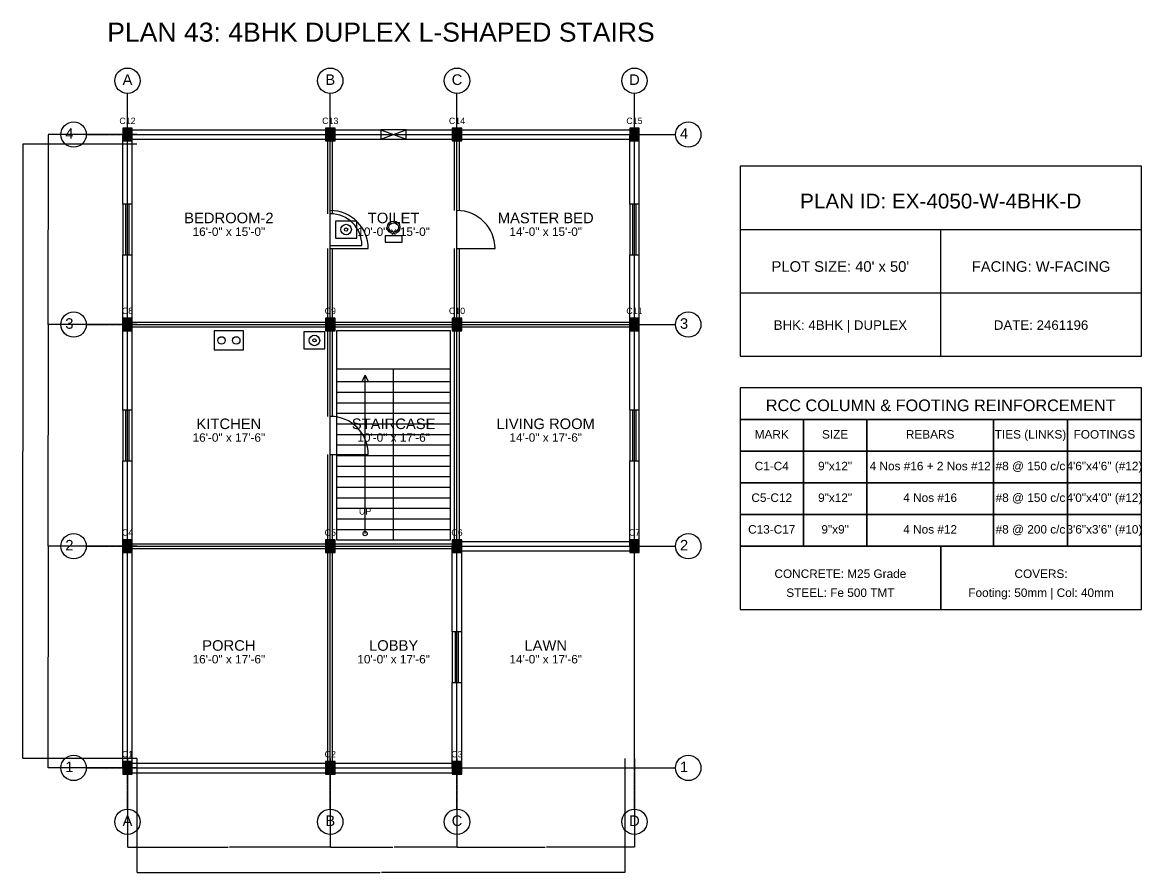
# Model space of a CAD drawing. Header units: inches. Extents: x -134 to 23580, y -99 to 23207.
# Drawn here: x 4900 to 5960, y 9901 to 10706 of the extents above; entities that cross this region are included whole.
import ezdxf
from ezdxf.enums import TextEntityAlignment as Align

# ---------------------------------------------------------------- set-up
doc = ezdxf.new("R2010")
doc.units = ezdxf.units.IN
doc.header["$MEASUREMENT"] = 0
doc.linetypes.add('CENTER', pattern=[2, 1.25, -0.25, 0.25, -0.25])
for name, color, linetype in [('A-COL-HATCH', 251, 'Continuous'), ('A-COLUMN', 1, 'Continuous'), ('A-DIM', 5, 'Continuous'), ('A-DOOR', 30, 'Continuous'), ('A-FIXTURE', 8, 'Continuous'), ('A-STAIR', 6, 'Continuous'), ('A-TEXT', 2, 'Continuous'), ('A-WALL-EXT', 7, 'Continuous'), ('A-WALL-INT', 9, 'Continuous'), ('A-WINDOW', 4, 'Continuous'), ('S-BEAM-FRAMING', 2, 'Continuous'), ('S-BUBBLE', 4, 'Continuous'), ('S-GRID-CENTER', 8, 'CENTER'), ('S-TABLE', 7, 'Continuous'), ('S-TEXT', 3, 'Continuous')]:
    doc.layers.add(name, color=color, linetype=linetype)
doc.styles.get("Standard").update_dxf_attribs({"font": 'arial.ttf'})
doc.dimstyles.get("Standard").update_dxf_attribs({"dimtxt": 0.18, "dimasz": 0.18, "dimexe": 0.18, "dimexo": 0.0625, "dimgap": 0.09, "dimtad": 0, "dimtih": 1, "dimtoh": 1, "dimdec": 4, "dimzin": 0, "dimdsep": 46, "dimtxsty": 'Standard', "dimcen": 0.09, "dimadec": 0, "dimazin": 0, "dimtfac": 1, "dimtdec": 4, "dimtofl": 0, "dimtmove": 0, "dimatfit": 3, "dimfxl": 1, "dimtolj": 1, "dimtzin": 0, "dimarcsym": 0})

# ---------------------------------------------------------------- blocks, each defined once
blk = doc.blocks.new('*D390')
at = {"layer": 'A-DIM', "color": 0, "lineweight": -2, "transparency": 16777216}
for p, q in [((5000, 10008.9), (5000, 9924.8)), ((5192, 10008.9), (5192, 9924.8)), ((5000.2, 9925), (5095.4, 9925)), ((5191.8, 9925), (5096.6, 9925))]:
    blk.add_line(p, q, dxfattribs=at)
at = {"layer": 'A-DIM', "color": 0, "transparency": 16777216}
for points in [[(5000.2, 9925), (5000.2, 9925), (5000, 9925)], [(5191.8, 9925), (5191.8, 9925), (5192, 9925)]]:
    blk.add_solid(points, dxfattribs=at)
at = {"layer": 'Defpoints', "color": 0, "transparency": 16777216}
for p in [(5000, 10009), (5192, 10009), (5192, 9925)]:
    blk.add_point(p, dxfattribs=at)
at = {"layer": 'A-DIM', "color": 0, "transparency": 16777216, "insert": (5096, 9925), "char_height": 0.18, "attachment_point": 5}
blk.add_mtext('\\A1;192.0000', dxfattribs=at)
blk = doc.blocks.new('*D391')
at = {"layer": 'A-DIM', "color": 0, "lineweight": -2, "transparency": 16777216}
for p, q in [((5192, 10008.9), (5192, 9924.8)), ((5312, 10008.9), (5312, 9924.8)), ((5192.2, 9925), (5251.4, 9925)), ((5311.8, 9925), (5252.6, 9925))]:
    blk.add_line(p, q, dxfattribs=at)
at = {"layer": 'A-DIM', "color": 0, "transparency": 16777216}
for points in [[(5192.2, 9925), (5192.2, 9925), (5192, 9925)], [(5311.8, 9925), (5311.8, 9925), (5312, 9925)]]:
    blk.add_solid(points, dxfattribs=at)
at = {"layer": 'Defpoints', "color": 0, "transparency": 16777216}
for p in [(5192, 10009), (5312, 10009), (5312, 9925)]:
    blk.add_point(p, dxfattribs=at)
at = {"layer": 'A-DIM', "color": 0, "transparency": 16777216, "insert": (5252, 9925), "char_height": 0.18, "attachment_point": 5}
blk.add_mtext('\\A1;120.0000', dxfattribs=at)
blk = doc.blocks.new('*D392')
at = {"layer": 'A-DIM', "color": 0, "lineweight": -2, "transparency": 16777216}
for p, q in [((5312, 10008.9), (5312, 9924.8)), ((5480, 10008.9), (5480, 9924.8)), ((5312.2, 9925), (5395.4, 9925)), ((5479.8, 9925), (5396.6, 9925))]:
    blk.add_line(p, q, dxfattribs=at)
at = {"layer": 'A-DIM', "color": 0, "transparency": 16777216}
for points in [[(5312.2, 9925), (5312.2, 9925), (5312, 9925)], [(5479.8, 9925), (5479.8, 9925), (5480, 9925)]]:
    blk.add_solid(points, dxfattribs=at)
at = {"layer": 'Defpoints', "color": 0, "transparency": 16777216}
for p in [(5312, 10009), (5480, 10009), (5480, 9925)]:
    blk.add_point(p, dxfattribs=at)
at = {"layer": 'A-DIM', "color": 0, "transparency": 16777216, "insert": (5396, 9925), "char_height": 0.18, "attachment_point": 5}
blk.add_mtext('\\A1;168.0000', dxfattribs=at)
blk = doc.blocks.new('*D393')
at = {"layer": 'A-DIM', "color": 0, "lineweight": -2, "transparency": 16777216}
for p, q in [((5009, 10008.9375), (5009, 9900.82)), ((5471, 10008.9375), (5471, 9900.82)), ((5009.18, 9901), (5239.393206, 9901)), ((5470.82, 9901), (5240.606794, 9901))]:
    blk.add_line(p, q, dxfattribs=at)
at = {"layer": 'A-DIM', "color": 0, "transparency": 16777216}
for points in [[(5009.18, 9901.03), (5009.18, 9900.97), (5009, 9901)], [(5470.82, 9901.03), (5470.82, 9900.97), (5471, 9901)]]:
    blk.add_solid(points, dxfattribs=at)
at = {"layer": 'Defpoints', "color": 0, "transparency": 16777216}
for p in [(5009, 10009), (5471, 10009), (5471, 9901)]:
    blk.add_point(p, dxfattribs=at)
at = {"layer": 'A-DIM', "color": 0, "transparency": 16777216, "insert": (5240, 9901), "char_height": 0.18, "attachment_point": 5}
blk.add_mtext('\\A1;462.0000', dxfattribs=at)
blk = doc.blocks.new('*D394')
at = {"layer": 'A-DIM', "color": 0, "lineweight": -2, "transparency": 16777216}
for p, q in [((5008.9, 10210), (4924.8, 10210)), ((4925, 10209.8), (4925, 10105.2)), ((4925, 10000.2), (4925, 10104.8)), ((5008.9, 10000), (4924.8, 10000))]:
    blk.add_line(p, q, dxfattribs=at)
at = {"layer": 'A-DIM', "color": 0, "transparency": 16777216}
for points in [[(4925, 10209.8), (4925, 10209.8), (4925, 10210)], [(4925, 10000.2), (4925, 10000.2), (4925, 10000)]]:
    blk.add_solid(points, dxfattribs=at)
at = {"layer": 'Defpoints', "color": 0, "transparency": 16777216}
for p in [(4925, 10210), (5009, 10210), (5009, 10000)]:
    blk.add_point(p, dxfattribs=at)
at = {"layer": 'A-DIM', "color": 0, "transparency": 16777216, "insert": (4925, 10105), "char_height": 0.18, "attachment_point": 5}
blk.add_mtext('\\A1;210.0000', dxfattribs=at)
blk = doc.blocks.new('*D395')
at = {"layer": 'A-DIM', "color": 0, "lineweight": -2, "transparency": 16777216}
for p, q in [((5008.9, 10420), (4924.8, 10420)), ((4925, 10419.8), (4925, 10315.2)), ((4925, 10210.2), (4925, 10314.8)), ((5008.9, 10210), (4924.8, 10210))]:
    blk.add_line(p, q, dxfattribs=at)
at = {"layer": 'A-DIM', "color": 0, "transparency": 16777216}
for points in [[(4925, 10419.8), (4925, 10419.8), (4925, 10420)], [(4925, 10210.2), (4925, 10210.2), (4925, 10210)]]:
    blk.add_solid(points, dxfattribs=at)
at = {"layer": 'Defpoints', "color": 0, "transparency": 16777216}
for p in [(4925, 10420), (5009, 10420), (5009, 10210)]:
    blk.add_point(p, dxfattribs=at)
at = {"layer": 'A-DIM', "color": 0, "transparency": 16777216, "insert": (4925, 10315), "char_height": 0.18, "attachment_point": 5}
blk.add_mtext('\\A1;210.0000', dxfattribs=at)
blk = doc.blocks.new('*D396')
at = {"layer": 'A-DIM', "color": 0, "lineweight": -2, "transparency": 16777216}
for p, q in [((5008.9, 10600), (4924.8, 10600)), ((4925, 10599.8), (4925, 10510.2)), ((4925, 10420.2), (4925, 10509.8)), ((5008.9, 10420), (4924.8, 10420))]:
    blk.add_line(p, q, dxfattribs=at)
at = {"layer": 'A-DIM', "color": 0, "transparency": 16777216}
for points in [[(4925, 10599.8), (4925, 10599.8), (4925, 10600)], [(4925, 10420.2), (4925, 10420.2), (4925, 10420)]]:
    blk.add_solid(points, dxfattribs=at)
at = {"layer": 'Defpoints', "color": 0, "transparency": 16777216}
for p in [(4925, 10600), (5009, 10600), (5009, 10420)]:
    blk.add_point(p, dxfattribs=at)
at = {"layer": 'A-DIM', "color": 0, "transparency": 16777216, "insert": (4925, 10510), "char_height": 0.18, "attachment_point": 5}
blk.add_mtext('\\A1;180.0000', dxfattribs=at)
blk = doc.blocks.new('*D397')
at = {"layer": 'A-DIM', "color": 0, "lineweight": -2, "transparency": 16777216}
for p, q in [((5008.9, 10591), (4900.8, 10591)), ((4901, 10590.8), (4901, 10300.2)), ((4901, 10009.2), (4901, 10299.8)), ((5008.9, 10009), (4900.8, 10009))]:
    blk.add_line(p, q, dxfattribs=at)
at = {"layer": 'A-DIM', "color": 0, "transparency": 16777216}
for points in [[(4901, 10590.8), (4901, 10590.8), (4901, 10591)], [(4901, 10009.2), (4901, 10009.2), (4901, 10009)]]:
    blk.add_solid(points, dxfattribs=at)
at = {"layer": 'Defpoints', "color": 0, "transparency": 16777216}
for p in [(4901, 10591), (5009, 10591), (5009, 10009)]:
    blk.add_point(p, dxfattribs=at)
at = {"layer": 'A-DIM', "color": 0, "transparency": 16777216, "insert": (4901, 10300), "char_height": 0.18, "attachment_point": 5}
blk.add_mtext('\\A1;582.0000', dxfattribs=at)

msp = doc.modelspace()

# ---------------------------------------------------------------- linework, layer by layer
at = {"layer": 'A-COL-HATCH'}
for points in [[(4995.5, 10594), (5004.5, 10594), (4995.5, 10606), (5004.5, 10606)], [(5187.5, 10594), (5196.5, 10594), (5187.5, 10606), (5196.5, 10606)], [(5307.5, 10594), (5316.5, 10594), (5307.5, 10606), (5316.5, 10606)], [(5475.5, 10594), (5484.5, 10594), (5475.5, 10606), (5484.5, 10606)], [(4995.5, 10414), (5004.5, 10414), (4995.5, 10426), (5004.5, 10426)], [(5187.5, 10414), (5196.5, 10414), (5187.5, 10426), (5196.5, 10426)], [(5307.5, 10414), (5316.5, 10414), (5307.5, 10426), (5316.5, 10426)], [(5475.5, 10414), (5484.5, 10414), (5475.5, 10426), (5484.5, 10426)], [(4995.5, 10204), (5004.5, 10204), (4995.5, 10216), (5004.5, 10216)], [(5187.5, 10204), (5196.5, 10204), (5187.5, 10216), (5196.5, 10216)], [(5307.5, 10204), (5316.5, 10204), (5307.5, 10216), (5316.5, 10216)], [(5475.5, 10204), (5484.5, 10204), (5475.5, 10216), (5484.5, 10216)], [(4995.5, 9994), (5004.5, 9994), (4995.5, 10006), (5004.5, 10006)], [(5187.5, 9994), (5196.5, 9994), (5187.5, 10006), (5196.5, 10006)], [(5307.5, 9994), (5316.5, 9994), (5307.5, 10006), (5316.5, 10006)]]:
    msp.add_solid(points, dxfattribs=at)
at = {"layer": 'A-COLUMN'}
for points in [[(4995.5, 10594), (5004.5, 10594), (5004.5, 10606), (4995.5, 10606)], [(5187.5, 10594), (5196.5, 10594), (5196.5, 10606), (5187.5, 10606)], [(5307.5, 10594), (5316.5, 10594), (5316.5, 10606), (5307.5, 10606)], [(5475.5, 10594), (5484.5, 10594), (5484.5, 10606), (5475.5, 10606)], [(4995.5, 10414), (5004.5, 10414), (5004.5, 10426), (4995.5, 10426)], [(5187.5, 10414), (5196.5, 10414), (5196.5, 10426), (5187.5, 10426)], [(5307.5, 10414), (5316.5, 10414), (5316.5, 10426), (5307.5, 10426)], [(5475.5, 10414), (5484.5, 10414), (5484.5, 10426), (5475.5, 10426)], [(4995.5, 10204), (5004.5, 10204), (5004.5, 10216), (4995.5, 10216)], [(5187.5, 10204), (5196.5, 10204), (5196.5, 10216), (5187.5, 10216)], [(5307.5, 10204), (5316.5, 10204), (5316.5, 10216), (5307.5, 10216)], [(5475.5, 10204), (5484.5, 10204), (5484.5, 10216), (5475.5, 10216)], [(4995.5, 9994), (5004.5, 9994), (5004.5, 10006), (4995.5, 10006)], [(5187.5, 9994), (5196.5, 9994), (5196.5, 10006), (5187.5, 10006)], [(5307.5, 9994), (5316.5, 9994), (5316.5, 10006), (5307.5, 10006)]]:
    msp.add_lwpolyline(points, close=True, dxfattribs=at)
at = {"layer": 'A-DOOR'}
for p, q in [((5192, 10495), (5222, 10495)), ((5192, 10492), (5228, 10492)), ((5312, 10492), (5348, 10492)), ((5192, 10297), (5228, 10297))]:
    msp.add_line(p, q, dxfattribs=at)
for centre, radius in [((5192, 10492), 36), ((5192, 10495), 30), ((5312, 10492), 36), ((5192, 10297), 36)]:
    msp.add_arc(centre, radius, 0, 90, dxfattribs=at)
at = {"layer": 'A-FIXTURE'}
for points in [[(5197, 10502), (5217, 10502), (5217, 10518), (5197, 10518)], [(5244, 10498), (5260, 10498), (5260, 10504), (5244, 10504)], [(5082, 10396), (5110, 10396), (5110, 10414), (5082, 10414)], [(5167, 10397), (5187, 10397), (5187, 10413), (5167, 10413)]]:
    msp.add_lwpolyline(points, close=True, dxfattribs=at)
for centre, radius in [((5207, 10510), 5), ((5252, 10512), 6), ((5252, 10512), 4.5), ((5207, 10510), 1.5), ((5089, 10405), 3.5), ((5103, 10405), 3.5), ((5177, 10405), 5), ((5177, 10405), 1.5)]:
    msp.add_circle(centre, radius, dxfattribs=at)
at = {"layer": 'A-STAIR'}
for p, q in [((5198, 10378), (5306, 10378)), ((5252, 10216), (5252, 10378)), ((5198, 10366), (5252, 10366)), ((5225, 10372), (5222, 10366)), ((5225, 10222), (5225, 10372)), ((5225, 10372), (5228, 10366)), ((5252, 10366), (5306, 10366)), ((5198, 10356), (5252, 10356)), ((5252, 10356), (5306, 10356)), ((5198, 10346), (5252, 10346)), ((5252, 10346), (5306, 10346)), ((5198, 10336), (5252, 10336)), ((5252, 10336), (5306, 10336)), ((5198, 10326), (5252, 10326)), ((5252, 10326), (5306, 10326)), ((5198, 10316), (5252, 10316)), ((5252, 10316), (5306, 10316)), ((5198, 10306), (5252, 10306)), ((5252, 10306), (5306, 10306)), ((5198, 10296), (5252, 10296)), ((5252, 10296), (5306, 10296)), ((5198, 10286), (5252, 10286)), ((5252, 10286), (5306, 10286)), ((5198, 10276), (5252, 10276)), ((5252, 10276), (5306, 10276)), ((5198, 10266), (5252, 10266)), ((5252, 10266), (5306, 10266)), ((5198, 10256), (5252, 10256)), ((5252, 10256), (5306, 10256)), ((5198, 10246), (5252, 10246)), ((5252, 10246), (5306, 10246)), ((5198, 10236), (5252, 10236)), ((5252, 10236), (5306, 10236)), ((5198, 10226), (5252, 10226)), ((5252, 10226), (5306, 10226))]:
    msp.add_line(p, q, dxfattribs=at)
msp.add_lwpolyline([(5198, 10216), (5306, 10216), (5306, 10414), (5198, 10414)], close=True, dxfattribs=at)
msp.add_circle((5225, 10222), 2, dxfattribs=at)
at = {"layer": 'A-WALL-EXT'}
for p, q in [((4995.5, 10534), (4995.5, 10600)), ((5000, 10604.5), (5192, 10604.5)), ((5004.5, 10534), (5004.5, 10600)), ((5192, 10604.5), (5240, 10604.5)), ((5264, 10604.5), (5312, 10604.5)), ((5312, 10604.5), (5480, 10604.5)), ((5475.5, 10534), (5475.5, 10600)), ((5484.5, 10534), (5484.5, 10600)), ((5000, 10595.5), (5192, 10595.5)), ((5192, 10595.5), (5240, 10595.5)), ((5264, 10595.5), (5312, 10595.5)), ((5312, 10595.5), (5480, 10595.5)), ((5580, 10510), (5960, 10510)), ((5770, 10390), (5770, 10510)), ((4995.5, 10420), (4995.5, 10486)), ((5004.5, 10420), (5004.5, 10486)), ((5475.5, 10420), (5475.5, 10486)), ((5484.5, 10420), (5484.5, 10486)), ((5580, 10450), (5960, 10450)), ((4995.5, 10339), (4995.5, 10420)), ((5004.5, 10339), (5004.5, 10420)), ((5475.5, 10339), (5475.5, 10420)), ((5484.5, 10339), (5484.5, 10420)), ((4995.5, 10210), (4995.5, 10291)), ((5004.5, 10210), (5004.5, 10291)), ((5475.5, 10210), (5475.5, 10291)), ((5484.5, 10210), (5484.5, 10291)), ((4995.5, 10000), (4995.5, 10210)), ((5004.5, 10000), (5004.5, 10210)), ((5307.5, 10129), (5307.5, 10210)), ((5312, 10214.5), (5480, 10214.5)), ((5312, 10205.5), (5480, 10205.5)), ((5316.5, 10129), (5316.5, 10210)), ((5307.5, 10000), (5307.5, 10081)), ((5316.5, 10000), (5316.5, 10081)), ((5000, 10004.5), (5192, 10004.5)), ((5192, 10004.5), (5312, 10004.5)), ((5000, 9995.5), (5192, 9995.5)), ((5192, 9995.5), (5312, 9995.5))]:
    msp.add_line(p, q, dxfattribs=at)
msp.add_lwpolyline([(5580, 10390), (5960, 10390), (5960, 10570), (5580, 10570)], close=True, dxfattribs=at)
at = {"layer": 'A-WALL-INT'}
for p, q in [((5189.75, 10525), (5189.75, 10600)), ((5194.25, 10525), (5194.25, 10600)), ((5309.75, 10528), (5309.75, 10600)), ((5314.25, 10528), (5314.25, 10600)), ((5189.75, 10420), (5189.75, 10492)), ((5194.25, 10420), (5194.25, 10492)), ((5309.75, 10420), (5309.75, 10492)), ((5314.25, 10420), (5314.25, 10492)), ((5000, 10422.25), (5192, 10422.25)), ((5000, 10417.75), (5192, 10417.75)), ((5189.75, 10333), (5189.75, 10420)), ((5192, 10422.25), (5312, 10422.25)), ((5192, 10417.75), (5312, 10417.75)), ((5194.25, 10333), (5194.25, 10420)), ((5309.75, 10210), (5309.75, 10420)), ((5312, 10422.25), (5480, 10422.25)), ((5312, 10417.75), (5480, 10417.75)), ((5314.25, 10210), (5314.25, 10420)), ((5189.75, 10210), (5189.75, 10297)), ((5194.25, 10210), (5194.25, 10297)), ((5000, 10212.25), (5192, 10212.25)), ((5000, 10207.75), (5192, 10207.75)), ((5189.75, 10000), (5189.75, 10210)), ((5192, 10212.25), (5312, 10212.25)), ((5192, 10207.75), (5312, 10207.75)), ((5194.25, 10000), (5194.25, 10210))]:
    msp.add_line(p, q, dxfattribs=at)
at = {"layer": 'A-WINDOW'}
for p, q in [((5240, 10595.5), (5264, 10604.5)), ((5240, 10604.5), (5264, 10595.5)), ((4998.5, 10486), (4998.5, 10534)), ((5001.5, 10486), (5001.5, 10534)), ((5478.5, 10486), (5478.5, 10534)), ((5481.5, 10486), (5481.5, 10534)), ((4998.5, 10291), (4998.5, 10339)), ((5001.5, 10291), (5001.5, 10339)), ((5478.5, 10291), (5478.5, 10339)), ((5481.5, 10291), (5481.5, 10339)), ((5310.5, 10081), (5310.5, 10129)), ((5313.5, 10081), (5313.5, 10129))]:
    msp.add_line(p, q, dxfattribs=at)
for points in [[(5240, 10595.5), (5264, 10595.5), (5264, 10604.5), (5240, 10604.5)], [(4995.5, 10486), (5004.5, 10486), (5004.5, 10534), (4995.5, 10534)], [(5475.5, 10486), (5484.5, 10486), (5484.5, 10534), (5475.5, 10534)], [(4995.5, 10291), (5004.5, 10291), (5004.5, 10339), (4995.5, 10339)], [(5475.5, 10291), (5484.5, 10291), (5484.5, 10339), (5475.5, 10339)], [(5307.5, 10081), (5316.5, 10081), (5316.5, 10129), (5307.5, 10129)]]:
    msp.add_lwpolyline(points, close=True, dxfattribs=at)
at = {"layer": 'S-BEAM-FRAMING'}
for p, q in [((5000, 10000), (5000, 10600)), ((5000, 10600), (5480, 10600)), ((5192, 10000), (5192, 10600)), ((5312, 10000), (5312, 10600)), ((5480, 10000), (5480, 10600)), ((5000, 10420), (5480, 10420)), ((5000, 10210), (5480, 10210)), ((5000, 10000), (5480, 10000))]:
    msp.add_line(p, q, dxfattribs=at)
at = {"layer": 'S-BUBBLE'}
for centre in [(5000, 10651), (5192, 10651), (5312, 10651), (5480, 10651), (4949, 10600), (5531, 10600), (4949, 10420), (5531, 10420), (4949, 10210), (5531, 10210), (4949, 10000), (5531, 10000), (5000, 9949), (5192, 9949), (5312, 9949), (5480, 9949)]:
    msp.add_circle(centre, 12, dxfattribs=at)
at = {"layer": 'S-GRID-CENTER'}
for p, q in [((5000, 9961), (5000, 10639)), ((5192, 9961), (5192, 10639)), ((5312, 9961), (5312, 10639)), ((5480, 9961), (5480, 10639)), ((4961, 10600), (5519, 10600)), ((4961, 10420), (5519, 10420)), ((4961, 10210), (5519, 10210)), ((4961, 10000), (5519, 10000))]:
    msp.add_line(p, q, dxfattribs=at)
at = {"layer": 'S-TABLE'}
for points in [[(5580, 10330), (5960, 10330), (5960, 10360), (5580, 10360)], [(5580, 10300), (5640, 10300), (5640, 10330), (5580, 10330)], [(5640, 10300), (5700, 10300), (5700, 10330), (5640, 10330)], [(5700, 10300), (5820, 10300), (5820, 10330), (5700, 10330)], [(5820, 10300), (5890, 10300), (5890, 10330), (5820, 10330)], [(5890, 10300), (5960, 10300), (5960, 10330), (5890, 10330)], [(5580, 10270), (5640, 10270), (5640, 10300), (5580, 10300)], [(5640, 10270), (5700, 10270), (5700, 10300), (5640, 10300)], [(5700, 10270), (5820, 10270), (5820, 10300), (5700, 10300)], [(5820, 10270), (5890, 10270), (5890, 10300), (5820, 10300)], [(5890, 10270), (5960, 10270), (5960, 10300), (5890, 10300)], [(5580, 10240), (5640, 10240), (5640, 10270), (5580, 10270)], [(5640, 10240), (5700, 10240), (5700, 10270), (5640, 10270)], [(5700, 10240), (5820, 10240), (5820, 10270), (5700, 10270)], [(5820, 10240), (5890, 10240), (5890, 10270), (5820, 10270)], [(5890, 10240), (5960, 10240), (5960, 10270), (5890, 10270)], [(5580, 10210), (5640, 10210), (5640, 10240), (5580, 10240)], [(5640, 10210), (5700, 10210), (5700, 10240), (5640, 10240)], [(5700, 10210), (5820, 10210), (5820, 10240), (5700, 10240)], [(5820, 10210), (5890, 10210), (5890, 10240), (5820, 10240)], [(5890, 10210), (5960, 10210), (5960, 10240), (5890, 10240)], [(5580, 10150), (5770, 10150), (5770, 10210), (5580, 10210)], [(5770, 10150), (5960, 10150), (5960, 10210), (5770, 10210)]]:
    msp.add_lwpolyline(points, close=True, dxfattribs=at)

# ---------------------------------------------------------------- texts
at = {"layer": 'A-TEXT'}
for s, height, p in [('PLAN 43: 4BHK DUPLEX L-SHAPED STAIRS', 18, (5240, 10688)), ('C12', 6, (5000, 10610)), ('C13', 6, (5192, 10610)), ('C14', 6, (5312, 10610)), ('C15', 6, (5480, 10610)), ('PLAN ID: EX-4050-W-4BHK-D', 14, (5770, 10530)), ('BEDROOM-2', 10, (5096, 10516)), ('TOILET', 10, (5252, 10516)), ('MASTER BED', 10, (5396, 10516)), ('16\'-0" x 15\'-0"', 8, (5096, 10504)), ('10\'-0" x 15\'-0"', 8, (5252, 10504)), ('14\'-0" x 15\'-0"', 8, (5396, 10504)), ("PLOT SIZE: 40' x 50'", 10, (5675, 10470)), ('FACING: W-FACING', 10, (5865, 10470)), ('C8', 6, (5000, 10430)), ('C9', 6, (5192, 10430)), ('C10', 6, (5312, 10430)), ('C11', 6, (5480, 10430)), ('BHK: 4BHK | DUPLEX', 9, (5675, 10415)), ('DATE: 2461196', 9, (5865, 10415)), ('KITCHEN', 10, (5096, 10321)), ('STAIRCASE', 10, (5252, 10321)), ('LIVING ROOM', 10, (5396, 10321)), ('16\'-0" x 17\'-6"', 8, (5096, 10309)), ('10\'-0" x 17\'-6"', 8, (5252, 10309)), ('14\'-0" x 17\'-6"', 8, (5396, 10309)), ('UP', 6, (5225, 10240)), ('C4', 6, (5000, 10220)), ('C5', 6, (5192, 10220)), ('C6', 6, (5312, 10220)), ('C7', 6, (5480, 10220)), ('PORCH', 10, (5096, 10111)), ('LOBBY', 10, (5252, 10111)), ('LAWN', 10, (5396, 10111)), ('16\'-0" x 17\'-6"', 8, (5096, 10099)), ('10\'-0" x 17\'-6"', 8, (5252, 10099)), ('14\'-0" x 17\'-6"', 8, (5396, 10099)), ('C1', 6, (5000, 10010)), ('C2', 6, (5192, 10010)), ('C3', 6, (5312, 10010))]:
    msp.add_text(s, height=height, dxfattribs=at).set_placement(p, align=Align.CENTER)
at = {"layer": 'S-TEXT'}
for s, height, p in [('A', 10, (5000, 10647)), ('B', 10, (5192, 10647)), ('C', 10, (5312, 10647)), ('D', 10, (5480, 10647)), ('4', 10, (4945, 10596)), ('4', 10, (5527, 10596)), ('3', 10, (4945, 10416)), ('3', 10, (5527, 10416)), ('RCC COLUMN & FOOTING REINFORCEMENT', 11, (5770, 10338)), ('MARK', 8, (5610, 10312)), ('SIZE', 8, (5670, 10312)), ('REBARS', 8, (5760, 10312)), ('TIES (LINKS)', 8, (5855, 10312)), ('FOOTINGS', 8, (5925, 10312)), ('C1-C4', 8, (5610, 10282)), ('9"x12"', 8, (5670, 10282)), ('4 Nos #16 + 2 Nos #12', 8, (5760, 10282)), ('#8 @ 150 c/c', 8, (5855, 10282)), ('4\'6"x4\'6" (#12)', 8, (5925, 10282)), ('C5-C12', 8, (5610, 10252)), ('9"x12"', 8, (5670, 10252)), ('4 Nos #16', 8, (5760, 10252)), ('#8 @ 150 c/c', 8, (5855, 10252)), ('4\'0"x4\'0" (#12)', 8, (5925, 10252)), ('C13-C17', 8, (5610, 10222)), ('9"x9"', 8, (5670, 10222)), ('4 Nos #12', 8, (5760, 10222)), ('#8 @ 200 c/c', 8, (5855, 10222)), ('3\'6"x3\'6" (#10)', 8, (5925, 10222)), ('2', 10, (4945, 10206)), ('2', 10, (5527, 10206)), ('CONCRETE: M25 Grade', 8, (5675, 10180)), ('COVERS:', 8, (5865, 10180)), ('STEEL: Fe 500 TMT', 8, (5675, 10162)), ('Footing: 50mm | Col: 40mm', 8, (5865, 10162)), ('1', 10, (4945, 9996)), ('1', 10, (5527, 9996)), ('A', 10, (5000, 9945)), ('B', 10, (5192, 9945)), ('C', 10, (5312, 9945)), ('D', 10, (5480, 9945))]:
    msp.add_text(s, height=height, dxfattribs=at).set_placement(p, align=Align.CENTER)

# ---------------------------------------------------------------- dimensions: what is measured, and where the dimension line sits
at = {"layer": 'A-DIM'}
for base, p1, p2, picture, middle in [((4925, 10600), (5009, 10420), (5009, 10600), '*D396', (4925, 10510)), ((4901, 10591), (5009, 10009), (5009, 10591), '*D397', (4901, 10300)), ((4925, 10420), (5009, 10210), (5009, 10420), '*D395', (4925, 10315)), ((4925, 10210), (5009, 10000), (5009, 10210), '*D394', (4925, 10105))]:
    dim = msp.add_linear_dim(base=base, p1=p1, p2=p2, angle=90, dimstyle='Standard', dxfattribs=at)
    dim.commit()
    dim.dimension.update_dxf_attribs({"geometry": picture, "text_midpoint": middle})
for base, p1, p2, picture, middle in [((5192, 9925), (5000, 10009), (5192, 10009), '*D390', (5096, 9925)), ((5471, 9901), (5009, 10009), (5471, 10009), '*D393', (5240, 9901)), ((5312, 9925), (5192, 10009), (5312, 10009), '*D391', (5252, 9925)), ((5480, 9925), (5312, 10009), (5480, 10009), '*D392', (5396, 9925))]:
    dim = msp.add_linear_dim(base=base, p1=p1, p2=p2, dimstyle='Standard', dxfattribs=at)
    dim.commit()
    dim.dimension.update_dxf_attribs({"geometry": picture, "text_midpoint": middle})

doc.saveas('drawing.dxf')
